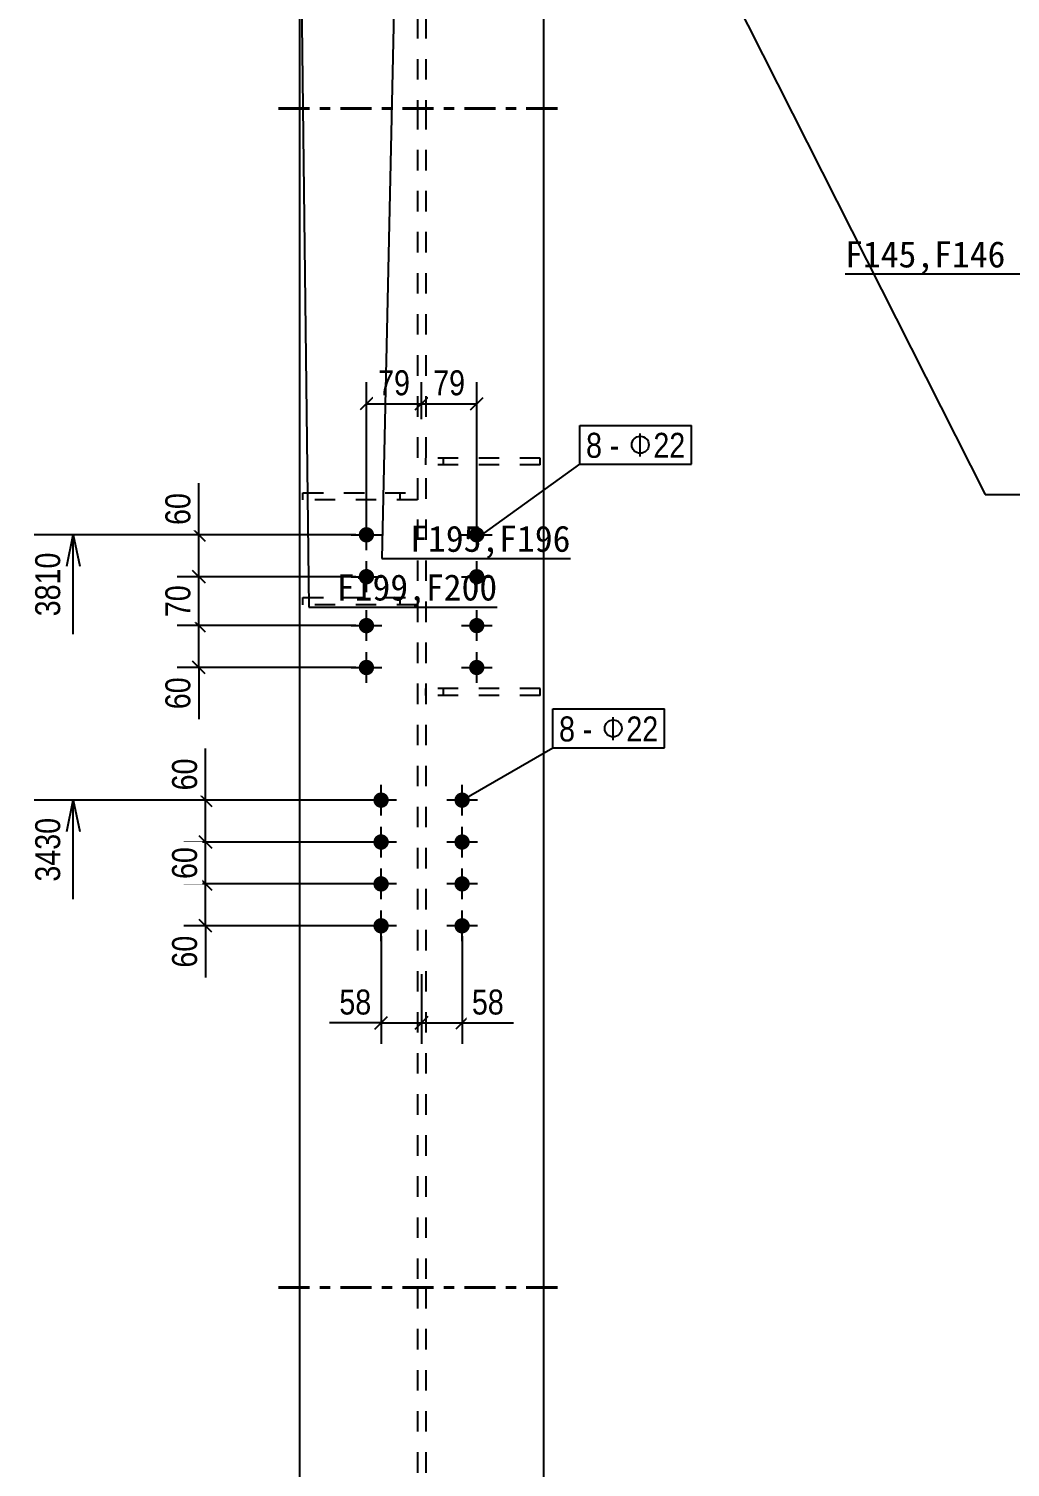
# Model space of a CAD drawing. Header units: millimetres. Extents: x -256 to 585, y -266 to 464.
# Drawn here: x 133.2 to 226.9, y 52.9 to 190.2 of the extents above; entities that cross this region are included whole.
import ezdxf

# ---------------------------------------------------------------- set-up
doc = ezdxf.new("R2010")
doc.units = ezdxf.units.MM
doc.linetypes.add('DXK_LINE_DOT2', pattern=[3.9198, 1.9599, -1.9599])
doc.linetypes.add('DXK_LINE_DOT3', pattern=[5.9187, 2.979, -0.9799, 0.9799, -0.9799])
doc.layers.add('WELD_LABELS', color=5, linetype='Continuous')
doc.styles.add('Arial Narrow', font='ARIALN.TTF', dxfattribs={"height": 0.2})

# ---------------------------------------------------------------- blocks, each defined once
blk = doc.blocks.new('Bolt-252070812-5772 - 5506')
at = {"linetype": 'Continuous'}
for points in [[(166.09, 116.57, -1), (167.56, 116.57, -1)], [(166.09, 112.57, -1), (167.56, 112.57, -1)], [(166.09, 108.57, -1), (167.56, 108.57, -1)], [(166.09, 104.57, -1), (167.56, 104.57, -1)]]:
    blk.add_hatch(color=3, dxfattribs=at).paths.add_polyline_path(points)
at = {"color": 3, "linetype": 'Continuous'}
for p, q in [((166.83, 115.1), (166.83, 118.03)), ((168.29, 116.57), (165.36, 116.57)), ((166.83, 111.1), (166.83, 114.03)), ((168.29, 112.57), (165.36, 112.57)), ((166.83, 107.1), (166.83, 110.03)), ((168.29, 108.57), (165.36, 108.57)), ((166.83, 103.1), (166.83, 106.03)), ((168.29, 104.57), (165.36, 104.57))]:
    blk.add_line(p, q, dxfattribs=at)
blk = doc.blocks.new('Part-252070812-5537 - 5506')
at = {"color": 2, "linetype": 'Continuous'}
for p, q in [((159.03, 261.8), (159.03, 182.67)), ((182.36, 182.67), (182.36, 261.8)), ((159.03, 182.57), (159.03, 70.1)), ((182.36, 70.1), (182.36, 182.57)), ((159.03, 70), (159.03, 2)), ((182.36, 2), (182.36, 70))]:
    blk.add_line(p, q, dxfattribs=at)
at = {"color": 7, "linetype": 'DXK_LINE_DOT2'}
for p, q in [((170.29, 261.8), (170.29, 182.67)), ((171.09, 261.8), (171.09, 182.67)), ((170.29, 182.57), (170.29, 70.1)), ((171.09, 182.57), (171.09, 70.1)), ((170.29, 70), (170.29, 2)), ((171.09, 70), (171.09, 2))]:
    blk.add_line(p, q, dxfattribs=at)
at = {"color": 4, "linetype": 'DXK_LINE_DOT3'}
for p, q in [((157.02, 182.67), (184.36, 182.67)), ((157.02, 182.57), (184.36, 182.57)), ((157.02, 70.1), (184.36, 70.1)), ((157.02, 70), (184.36, 70))]:
    blk.add_line(p, q, dxfattribs=at)
blk = doc.blocks.new('Part-252070812-5652 - 5506')
at = {"color": 7, "linetype": 'DXK_LINE_DOT2'}
for p, q in [((159.36, 145.9), (159.36, 145.9)), ((159.36, 145.23), (159.36, 145.9)), ((159.36, 145.9), (170.29, 145.9)), ((168.63, 145.9), (168.63, 145.23)), ((170.29, 145.9), (170.29, 145.23)), ((170.29, 145.23), (159.36, 145.23))]:
    blk.add_line(p, q, dxfattribs=at)
blk = doc.blocks.new('Part-252070812-5662 - 5506')
at = {"color": 7, "linetype": 'DXK_LINE_DOT2'}
for p, q in [((159.36, 135.9), (159.36, 135.9)), ((159.36, 135.23), (159.36, 135.9)), ((159.36, 135.9), (170.29, 135.9)), ((170.29, 135.23), (159.36, 135.23)), ((168.63, 135.9), (168.63, 135.23)), ((170.29, 135.9), (170.29, 135.23))]:
    blk.add_line(p, q, dxfattribs=at)
blk = doc.blocks.new('Part-252070812-5672 - 5506')
at = {"color": 7, "linetype": 'DXK_LINE_DOT2'}
for p, q in [((182.03, 149.23), (171.09, 149.23)), ((171.09, 148.57), (171.09, 149.23)), ((182.03, 148.57), (171.09, 148.57)), ((172.76, 149.23), (172.76, 148.57)), ((182.03, 148.57), (182.03, 149.23)), ((182.03, 148.57), (182.03, 148.57))]:
    blk.add_line(p, q, dxfattribs=at)
blk = doc.blocks.new('Part-252070812-5677 - 5506')
at = {"color": 7, "linetype": 'DXK_LINE_DOT2'}
for p, q in [((182.03, 127.23), (171.09, 127.23)), ((171.09, 126.57), (171.09, 127.23)), ((182.03, 126.57), (171.09, 126.57)), ((172.76, 127.23), (172.76, 126.57)), ((182.03, 126.57), (182.03, 127.23)), ((182.03, 126.57), (182.03, 126.57))]:
    blk.add_line(p, q, dxfattribs=at)
blk = doc.blocks.new('Bolt-252070812-5737 - 5506')
at = {"linetype": 'Continuous'}
for points in [[(164.69, 141.9, -1), (166.16, 141.9, -1)], [(164.69, 137.9, -1), (166.16, 137.9, -1)], [(164.69, 133.23, -1), (166.16, 133.23, -1)], [(164.69, 129.23, -1), (166.16, 129.23, -1)]]:
    blk.add_hatch(color=3, dxfattribs=at).paths.add_polyline_path(points)
at = {"color": 3, "linetype": 'Continuous'}
for p, q in [((165.43, 140.43), (165.43, 143.37)), ((163.96, 141.9), (166.89, 141.9)), ((165.43, 136.43), (165.43, 139.37)), ((163.96, 137.9), (166.89, 137.9)), ((165.43, 131.77), (165.43, 134.7)), ((163.96, 133.23), (166.89, 133.23)), ((165.43, 127.77), (165.43, 130.7)), ((163.96, 129.23), (166.89, 129.23))]:
    blk.add_line(p, q, dxfattribs=at)
blk = doc.blocks.new('Bolt-252070812-5742 - 5506')
at = {"linetype": 'Continuous'}
for points in [[(175.23, 141.9, -1), (176.69, 141.9, -1)], [(175.23, 137.9, -1), (176.69, 137.9, -1)], [(175.23, 133.23, -1), (176.69, 133.23, -1)], [(175.23, 129.23, -1), (176.69, 129.23, -1)]]:
    blk.add_hatch(color=3, dxfattribs=at).paths.add_polyline_path(points)
at = {"color": 3, "linetype": 'Continuous'}
for p, q in [((175.96, 140.43), (175.96, 143.37)), ((174.49, 141.9), (177.43, 141.9)), ((175.96, 136.43), (175.96, 139.37)), ((174.49, 137.9), (177.43, 137.9)), ((175.96, 131.77), (175.96, 134.7)), ((174.49, 133.23), (177.43, 133.23)), ((175.96, 127.77), (175.96, 130.7)), ((174.49, 129.23), (177.43, 129.23))]:
    blk.add_line(p, q, dxfattribs=at)
blk = doc.blocks.new('Bolt-252070812-5767 - 5506')
at = {"linetype": 'Continuous'}
for points in [[(173.83, 116.57, -1), (175.29, 116.57, -1)], [(173.83, 112.57, -1), (175.29, 112.57, -1)], [(173.83, 108.57, -1), (175.29, 108.57, -1)], [(173.83, 104.57, -1), (175.29, 104.57, -1)]]:
    blk.add_hatch(color=3, dxfattribs=at).paths.add_polyline_path(points)
at = {"color": 3, "linetype": 'Continuous'}
for p, q in [((174.56, 115.1), (174.56, 118.03)), ((176.03, 116.57), (173.09, 116.57)), ((174.56, 111.1), (174.56, 114.03)), ((176.03, 112.57), (173.09, 112.57)), ((174.56, 107.1), (174.56, 110.03)), ((176.03, 108.57), (173.09, 108.57)), ((174.56, 103.1), (174.56, 106.03)), ((176.03, 104.57), (173.09, 104.57))]:
    blk.add_line(p, q, dxfattribs=at)
blk = doc.blocks.new('StraightDimension-252070812-48728 - 5506')
at = {"color": 7, "linetype": 'Continuous'}
for p, q in [((164.43, 133.23), (147.36, 133.23)), ((148.81, 133.83), (150.01, 132.63)), ((149.41, 129.23), (149.41, 133.23)), ((164.43, 129.23), (147.36, 129.23)), ((150.01, 128.63), (148.81, 129.83))]:
    blk.add_line(p, q, dxfattribs=at)
at = {"color": 0}
blk.add_wipeout([(149.11, 128.8), (145.61, 128.8), (145.61, 124.75), (149.11, 124.75)], dxfattribs=at)
at = {"color": 7, "linetype": 'Continuous'}
blk.add_line((149.41, 129.23), (149.41, 124.31), dxfattribs=at)
blk.add_line((149.41, 129.23), (149.41, 124.31), dxfattribs=at)
at = {"color": 4, "style": 'Arial Narrow'}
blk.add_text('60', height=2.386, rotation=90.0002, dxfattribs=at).set_placement((148.61, 125.25))
blk = doc.blocks.new('StraightDimension-252070812-48620 - 5506')
at = {"color": 7, "linetype": 'Continuous'}
for p, q in [((174.56, 103.57), (174.56, 93.3)), ((170.69, 99.94), (170.69, 93.3)), ((170.09, 94.7), (171.29, 95.9)), ((170.69, 95.3), (174.56, 95.3)), ((175.16, 95.9), (173.96, 94.7))]:
    blk.add_line(p, q, dxfattribs=at)
at = {"color": 0}
blk.add_wipeout([(179.04, 95.6), (179.04, 99.1), (175, 99.1), (175, 95.6)], dxfattribs=at)
at = {"color": 7, "linetype": 'Continuous'}
blk.add_line((174.56, 95.3), (179.48, 95.3), dxfattribs=at)
blk.add_line((174.56, 95.3), (179.48, 95.3), dxfattribs=at)
at = {"color": 4, "style": 'Arial Narrow'}
blk.add_text('58', height=2.386, dxfattribs=at).set_placement((175.5, 96.1))
blk = doc.blocks.new('StraightDimension-252070812-48726 - 5506')
at = {"color": 7, "linetype": 'Continuous'}
for p, q in [((164.43, 141.9), (147.36, 141.9)), ((148.81, 142.5), (150.01, 141.3)), ((149.41, 137.9), (149.41, 141.9)), ((164.43, 137.9), (147.36, 137.9)), ((150.01, 137.3), (148.81, 138.5))]:
    blk.add_line(p, q, dxfattribs=at)
at = {"color": 0}
blk.add_wipeout([(149.11, 146.38), (145.61, 146.38), (145.61, 142.34), (149.11, 142.34)], dxfattribs=at)
at = {"color": 7, "linetype": 'Continuous'}
blk.add_line((149.41, 141.9), (149.41, 146.82), dxfattribs=at)
blk.add_line((149.41, 141.9), (149.41, 146.82), dxfattribs=at)
at = {"color": 4, "style": 'Arial Narrow'}
blk.add_text('60', height=2.386, rotation=90.0002, dxfattribs=at).set_placement((148.61, 142.84))
blk = doc.blocks.new('StraightDimension-252070812-48621 - 5506')
at = {"color": 7, "linetype": 'Continuous'}
for p, q in [((166.83, 103.57), (166.83, 93.3)), ((170.69, 99.94), (170.69, 93.3)), ((166.23, 94.7), (167.43, 95.9)), ((166.83, 95.3), (170.69, 95.3)), ((171.29, 95.9), (170.09, 94.7))]:
    blk.add_line(p, q, dxfattribs=at)
at = {"color": 0}
blk.add_wipeout([(166.39, 95.6), (166.39, 99.1), (162.34, 99.1), (162.34, 95.6)], dxfattribs=at)
at = {"color": 7, "linetype": 'Continuous'}
blk.add_line((166.83, 95.3), (161.9, 95.3), dxfattribs=at)
blk.add_line((166.83, 95.3), (161.9, 95.3), dxfattribs=at)
at = {"color": 4, "style": 'Arial Narrow'}
blk.add_text('58', height=2.386, dxfattribs=at).set_placement((162.84, 96.1))
blk = doc.blocks.new('StraightDimension-252070812-48595 - 5506')
at = {"color": 7, "linetype": 'Continuous'}
for p, q in [((165.83, 108.57), (148, 108.57)), ((149.45, 109.17), (150.65, 107.97)), ((150.05, 104.57), (150.05, 108.57)), ((165.83, 104.57), (148, 104.57)), ((150.65, 103.97), (149.45, 105.17))]:
    blk.add_line(p, q, dxfattribs=at)
at = {"color": 0}
blk.add_wipeout([(149.75, 104.13), (146.25, 104.13), (146.25, 100.08), (149.75, 100.08)], dxfattribs=at)
at = {"color": 7, "linetype": 'Continuous'}
blk.add_line((150.05, 104.57), (150.05, 99.64), dxfattribs=at)
blk.add_line((150.05, 104.57), (150.05, 99.64), dxfattribs=at)
at = {"color": 4, "style": 'Arial Narrow'}
blk.add_text('60', height=2.386, rotation=90.0002, dxfattribs=at).set_placement((149.25, 100.58))
blk = doc.blocks.new('StraightDimension-252070812-48754 - 5506')
at = {"color": 7, "linetype": 'Continuous'}
for p, q in [((165.43, 142.9), (165.43, 156.47)), ((170.69, 152.94), (170.69, 156.47)), ((166.03, 155.02), (164.83, 153.82)), ((165.43, 154.42), (170.69, 154.42)), ((170.09, 153.82), (171.29, 155.02))]:
    blk.add_line(p, q, dxfattribs=at)
at = {"color": 0}
blk.add_wipeout([(170.08, 154.72), (170.08, 158.22), (166.04, 158.22), (166.04, 154.72)], dxfattribs=at)
at = {"color": 4, "style": 'Arial Narrow'}
blk.add_text('79', height=2.386, dxfattribs=at).set_placement((166.54, 155.22))
blk = doc.blocks.new('StraightDimension-252070812-48365 - 5506')
at = {"color": 7, "linetype": 'Continuous'}
for p, q in [((164.43, 141.9), (133.68, 141.9)), ((136.8, 138.9), (137.43, 141.9)), ((137.43, 141.9), (138.05, 138.9)), ((137.43, 132.43), (137.43, 141.9))]:
    blk.add_line(p, q, dxfattribs=at)
at = {"color": 0}
blk.add_wipeout([(136.68, 140.71), (133.18, 140.71), (133.18, 133.62), (136.68, 133.62)], dxfattribs=at)
at = {"color": 4, "style": 'Arial Narrow'}
blk.add_text('3810', height=2.386, rotation=90.0002, dxfattribs=at).set_placement((136.18, 134.12))
blk = doc.blocks.new('StraightDimension-252070812-48366 - 5506')
at = {"color": 7, "linetype": 'Continuous'}
for p, q in [((165.83, 116.57), (133.68, 116.57)), ((136.8, 113.57), (137.43, 116.57)), ((137.43, 116.57), (138.05, 113.57)), ((137.43, 107.1), (137.43, 116.57))]:
    blk.add_line(p, q, dxfattribs=at)
at = {"color": 0}
blk.add_wipeout([(136.68, 115.38), (133.18, 115.38), (133.18, 108.29), (136.68, 108.29)], dxfattribs=at)
at = {"color": 4, "style": 'Arial Narrow'}
blk.add_text('3430', height=2.386, rotation=90.0002, dxfattribs=at).set_placement((136.18, 108.79))
blk = doc.blocks.new('StraightDimension-252070812-48753 - 5506')
at = {"color": 7, "linetype": 'Continuous'}
for p, q in [((170.69, 152.94), (170.69, 156.47)), ((175.96, 142.9), (175.96, 156.47)), ((171.29, 155.02), (170.09, 153.82)), ((170.69, 154.42), (175.96, 154.42)), ((175.36, 153.82), (176.56, 155.02))]:
    blk.add_line(p, q, dxfattribs=at)
at = {"color": 0}
blk.add_wipeout([(175.35, 154.72), (175.35, 158.22), (171.3, 158.22), (171.3, 154.72)], dxfattribs=at)
at = {"color": 4, "style": 'Arial Narrow'}
blk.add_text('79', height=2.386, dxfattribs=at).set_placement((171.8, 155.22))
blk = doc.blocks.new('StraightDimension-252070812-48593 - 5506')
at = {"color": 7, "linetype": 'Continuous'}
for p, q in [((149.45, 117.17), (150.65, 115.97)), ((165.83, 116.57), (148, 116.57)), ((150.05, 112.57), (150.05, 116.57)), ((150.65, 111.97), (149.45, 113.17)), ((165.83, 112.57), (148, 112.57))]:
    blk.add_line(p, q, dxfattribs=at)
at = {"color": 0}
blk.add_wipeout([(149.75, 121.05), (146.25, 121.05), (146.25, 117), (149.75, 117)], dxfattribs=at)
at = {"color": 7, "linetype": 'Continuous'}
blk.add_line((150.05, 116.57), (150.05, 121.49), dxfattribs=at)
blk.add_line((150.05, 116.57), (150.05, 121.49), dxfattribs=at)
at = {"color": 4, "style": 'Arial Narrow'}
blk.add_text('60', height=2.386, rotation=90.0002, dxfattribs=at).set_placement((149.25, 117.5))
blk = doc.blocks.new('StraightDimension-252070812-48594 - 5506')
at = {"color": 7, "linetype": 'Continuous'}
for p, q in [((149.45, 113.17), (150.65, 111.97)), ((165.83, 112.57), (148, 112.57)), ((150.05, 108.57), (150.05, 112.57)), ((165.83, 108.57), (148, 108.57)), ((150.65, 107.97), (149.45, 109.17))]:
    blk.add_line(p, q, dxfattribs=at)
at = {"color": 0}
blk.add_wipeout([(149.75, 112.59), (146.25, 112.59), (146.25, 108.54), (149.75, 108.54)], dxfattribs=at)
at = {"color": 4, "style": 'Arial Narrow'}
blk.add_text('60', height=2.386, rotation=90.0002, dxfattribs=at).set_placement((149.25, 109.04))
blk = doc.blocks.new('StraightDimension-252070812-48727 - 5506')
at = {"color": 7, "linetype": 'Continuous'}
for p, q in [((164.43, 137.9), (147.36, 137.9)), ((148.81, 138.5), (150.01, 137.3)), ((149.41, 133.23), (149.41, 137.9)), ((164.43, 133.23), (147.36, 133.23)), ((150.01, 132.63), (148.81, 133.83))]:
    blk.add_line(p, q, dxfattribs=at)
at = {"color": 0}
blk.add_wipeout([(149.11, 137.59), (145.61, 137.59), (145.61, 133.54), (149.11, 133.54)], dxfattribs=at)
at = {"color": 4, "style": 'Arial Narrow'}
blk.add_text('70', height=2.386, rotation=90.0002, dxfattribs=at).set_placement((148.61, 134.04))
blk = doc.blocks.new('MarkSet-252070812-44022 - 5506')
at = {"color": 0}
for points in [[(187.92, 149.25), (187.92, 151.75), (186.4, 151.75), (186.4, 149.25)], [(189.58, 149.25), (189.58, 151.75), (188.67, 151.75), (188.67, 149.25)], [(192.83, 149.25), (192.83, 151.75), (190.33, 151.75), (190.33, 149.25)]]:
    blk.add_wipeout(points, dxfattribs=at)
at = {"color": 3, "linetype": 'Continuous'}
blk.add_line((191.58, 149.38), (191.58, 151.57), dxfattribs=at)
at = {"color": 0}
for points in [[(187.92, 149.25), (187.92, 151.75), (186.4, 151.75), (186.4, 149.25)], [(189.58, 149.25), (189.58, 151.75), (188.67, 151.75), (188.67, 149.25)], [(195.88, 149.25), (195.88, 151.75), (192.83, 151.75), (192.83, 149.25)]]:
    blk.add_wipeout(points, dxfattribs=at)
at = {"color": 7, "linetype": 'Continuous'}
for p, q in [((185.8, 148.65), (185.8, 152.35)), ((175.87, 141.48), (185.8, 148.65))]:
    blk.add_line(p, q, dxfattribs=at)
at = {"color": 3, "style": 'Arial Narrow'}
for s, p in [('8', (186.4, 149.25)), ('-', (188.67, 149.25))]:
    blk.add_text(s, height=2.39, dxfattribs=at).set_placement(p)
at = {"color": 0}
blk.add_wipeout([(195.88, 149.25), (195.88, 151.75), (192.83, 151.75), (192.83, 149.25)], dxfattribs=at)
at = {"color": 7, "linetype": 'Continuous'}
for p, q in [((185.8, 152.35), (196.48, 152.35)), ((196.48, 148.65), (196.48, 152.35)), ((185.8, 148.65), (196.48, 148.65))]:
    blk.add_line(p, q, dxfattribs=at)
at = {"color": 3, "linetype": 'Continuous'}
blk.add_circle((191.58, 150.5), 0.812, dxfattribs=at)
at = {"color": 3, "style": 'Arial Narrow'}
blk.add_text('22', height=2.386, dxfattribs=at).set_placement((192.83, 149.25))
blk = doc.blocks.new('MarkSet-252070812-51137 - 5506')
at = {"color": 0}
for points in [[(185.34, 122.17), (185.34, 124.67), (183.82, 124.67), (183.82, 122.17)], [(187, 122.17), (187, 124.67), (186.09, 124.67), (186.09, 122.17)], [(190.25, 122.17), (190.25, 124.67), (187.75, 124.67), (187.75, 122.17)]]:
    blk.add_wipeout(points, dxfattribs=at)
at = {"color": 3, "linetype": 'Continuous'}
blk.add_line((189, 122.29), (189, 124.48), dxfattribs=at)
at = {"color": 0}
for points in [[(185.34, 122.17), (185.34, 124.67), (183.82, 124.67), (183.82, 122.17)], [(187, 122.17), (187, 124.67), (186.09, 124.67), (186.09, 122.17)], [(193.3, 122.17), (193.3, 124.67), (190.25, 124.67), (190.25, 122.17)]]:
    blk.add_wipeout(points, dxfattribs=at)
at = {"color": 7, "linetype": 'Continuous'}
for p, q in [((183.22, 121.57), (183.22, 125.27)), ((174.56, 116.57), (183.22, 121.57))]:
    blk.add_line(p, q, dxfattribs=at)
at = {"color": 3, "style": 'Arial Narrow'}
for s, p in [('8', (183.82, 122.17)), ('-', (186.09, 122.17))]:
    blk.add_text(s, height=2.39, dxfattribs=at).set_placement(p)
at = {"color": 0}
blk.add_wipeout([(193.3, 122.17), (193.3, 124.67), (190.25, 124.67), (190.25, 122.17)], dxfattribs=at)
at = {"color": 7, "linetype": 'Continuous'}
for p, q in [((183.22, 125.27), (193.9, 125.27)), ((193.9, 121.57), (193.9, 125.27)), ((183.22, 121.57), (193.9, 121.57))]:
    blk.add_line(p, q, dxfattribs=at)
at = {"color": 3, "linetype": 'Continuous'}
blk.add_circle((189, 123.42), 0.812, dxfattribs=at)
at = {"color": 3, "style": 'Arial Narrow'}
blk.add_text('22', height=2.386, dxfattribs=at).set_placement((190.25, 122.17))

msp = doc.modelspace()

# ---------------------------------------------------------------- linework, layer by layer
at = {"layer": 'WELD_LABELS', "color": 5}
for p, q in [((229.14, 166.78), (211.14, 166.78)), ((224.51, 145.74), (242.51, 145.74)), ((166.91, 139.63), (184.91, 139.63))]:
    msp.add_line(p, q, dxfattribs=at)

# ---------------------------------------------------------------- block references
for name in ['Part-252070812-5537 - 5506', 'Part-252070812-5672 - 5506', 'Part-252070812-5652 - 5506', 'Bolt-252070812-5737 - 5506', 'Bolt-252070812-5742 - 5506', 'Part-252070812-5662 - 5506', 'Part-252070812-5677 - 5506', 'Bolt-252070812-5772 - 5506', 'Bolt-252070812-5767 - 5506']:
    msp.add_blockref(name, (0, 0))

# ---------------------------------------------------------------- texts
at = {"layer": 'WELD_LABELS', "color": 5, "insert": (211.14, 166.78), "char_height": 2.5, "attachment_point": 7}
msp.add_mtext('F145,F146', dxfattribs=at)

# ---------------------------------------------------------------- next in the draw order: block references
for name in ['StraightDimension-252070812-48726 - 5506', 'StraightDimension-252070812-48728 - 5506', 'MarkSet-252070812-51137 - 5506', 'StraightDimension-252070812-48620 - 5506']:
    msp.add_blockref(name, (0, 0))

# ---------------------------------------------------------------- next in the draw order: block references
for name in ['StraightDimension-252070812-48754 - 5506', 'StraightDimension-252070812-48365 - 5506', 'StraightDimension-252070812-48621 - 5506']:
    msp.add_blockref(name, (0, 0))

# ---------------------------------------------------------------- next in the draw order: linework, layer by layer
at = {"layer": 'WELD_LABELS', "color": 5}
msp.add_line((169.05, 239.61), (166.91, 139.63), dxfattribs=at)

# ---------------------------------------------------------------- next in the draw order: block references
for name in ['StraightDimension-252070812-48753 - 5506', 'StraightDimension-252070812-48727 - 5506', 'StraightDimension-252070812-48595 - 5506']:
    msp.add_blockref(name, (0, 0))

# ---------------------------------------------------------------- next in the draw order: linework, layer by layer
for p, q in [((158.71, 234.97), (159.91, 134.98)), ((159.91, 134.98), (177.91, 134.98))]:
    msp.add_line(p, q, dxfattribs=at)

# ---------------------------------------------------------------- next in the draw order: block references
for name in ['MarkSet-252070812-44022 - 5506', 'StraightDimension-252070812-48366 - 5506']:
    msp.add_blockref(name, (0, 0))

# ---------------------------------------------------------------- next in the draw order: texts
at = {"layer": 'WELD_LABELS', "color": 5, "insert": (177.91, 134.98), "char_height": 2.5, "attachment_point": 9}
msp.add_mtext('F199,F200', dxfattribs=at)

# ---------------------------------------------------------------- next in the draw order: linework, layer by layer
at = {"layer": 'WELD_LABELS', "color": 5}
msp.add_line((179.38, 234.97), (224.51, 145.74), dxfattribs=at)

# ---------------------------------------------------------------- next in the draw order: block references
msp.add_blockref('StraightDimension-252070812-48593 - 5506', (0, 0))

# ---------------------------------------------------------------- next in the draw order: texts
at = {"layer": 'WELD_LABELS', "color": 5, "insert": (184.91, 139.63), "char_height": 2.5, "attachment_point": 9}
msp.add_mtext('F195,F196', dxfattribs=at)

# ---------------------------------------------------------------- next in the draw order: block references
msp.add_blockref('StraightDimension-252070812-48594 - 5506', (0, 0))

doc.saveas('drawing.dxf')
